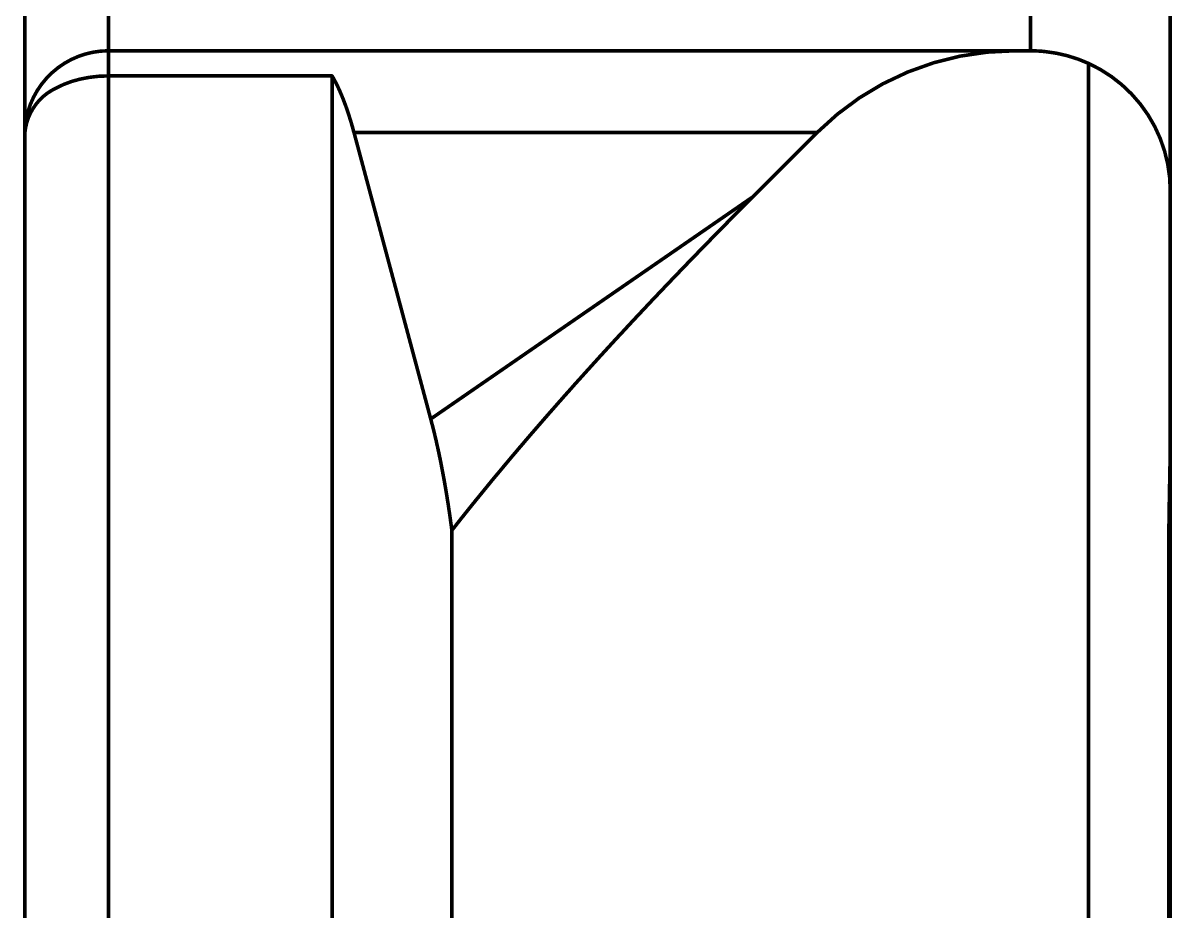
# Model space of a CAD drawing. Header units: inches. Extents: x 0 to 35.2, y -0.7 to 15.9.
# Drawn here: x 33.7515 to 33.9134, y 5.5772 to 5.7023 of the extents above; entities that cross this region are included whole.
import ezdxf

# ---------------------------------------------------------------- set-up
doc = ezdxf.new("R2010")
doc.units = ezdxf.units.IN
doc.header["$MEASUREMENT"] = 0
doc.layers.add('Dimensions', color=6, linetype='Continuous')

msp = doc.modelspace()

# ---------------------------------------------------------------- linework, layer by layer
at = {"layer": 'Dimensions', "const_width": 0.0005}
for points in [[(33.91313, 5.67868), (33.91313, 5.72571)], [(33.75171, 5.68656), (33.75171, 5.71791)], [(33.76352, 5.69837), (33.76352, 5.70621)], [(33.89344, 5.69837), (33.89344, 5.70621)], [(33.76352, 5.69483), (33.76352, 5.69837)], [(33.76352, 5.69837), (33.8912, 5.69837)], [(33.8912, 5.69837), (33.89332, 5.69837)], [(33.89332, 5.69837), (33.89344, 5.69837)], [(33.9016, 4.97573), (33.9016, 5.6966)], [(33.76352, 5.69483), (33.79502, 5.69483)], [(33.76352, 5.51923), (33.76352, 5.69483)], [(33.79502, 4.97749), (33.79502, 5.69483)], [(33.79502, 5.69483), (33.79505, 5.69477)], [(33.79505, 5.69477), (33.79509, 5.69471)], [(33.79509, 5.69471), (33.79512, 5.69465)], [(33.79512, 5.69465), (33.79516, 5.69459)], [(33.79516, 5.69459), (33.79519, 5.69453)], [(33.79519, 5.69453), (33.79522, 5.69447)], [(33.79522, 5.69447), (33.79526, 5.69441)], [(33.79526, 5.69441), (33.79529, 5.69435)], [(33.79529, 5.69435), (33.79533, 5.69429)], [(33.79533, 5.69429), (33.79536, 5.69422)], [(33.79536, 5.69422), (33.79539, 5.69416)], [(33.79539, 5.69416), (33.79543, 5.6941)], [(33.79543, 5.6941), (33.79546, 5.69403)], [(33.79546, 5.69403), (33.79549, 5.69397)], [(33.79549, 5.69397), (33.79553, 5.6939)], [(33.79553, 5.6939), (33.79556, 5.69384)], [(33.79556, 5.69384), (33.7956, 5.69377)], [(33.7956, 5.69377), (33.79563, 5.69371)], [(33.79563, 5.69371), (33.79566, 5.69364)], [(33.79566, 5.69364), (33.7957, 5.69357)], [(33.7957, 5.69357), (33.79573, 5.6935)], [(33.79573, 5.6935), (33.79576, 5.69344)], [(33.79576, 5.69344), (33.79579, 5.69337)], [(33.79579, 5.69337), (33.79583, 5.6933)], [(33.79583, 5.6933), (33.79586, 5.69323)], [(33.79586, 5.69323), (33.79589, 5.69316)], [(33.79589, 5.69316), (33.79593, 5.69309)], [(33.79593, 5.69309), (33.79596, 5.69302)], [(33.79596, 5.69302), (33.79599, 5.69295)], [(33.79599, 5.69295), (33.79602, 5.69287)], [(33.79602, 5.69287), (33.79606, 5.6928)], [(33.79606, 5.6928), (33.79609, 5.69273)], [(33.79609, 5.69273), (33.79612, 5.69266)], [(33.79612, 5.69266), (33.79615, 5.69258)], [(33.79615, 5.69258), (33.79619, 5.69251)], [(33.79619, 5.69251), (33.79622, 5.69244)], [(33.79622, 5.69244), (33.79625, 5.69236)], [(33.79625, 5.69236), (33.79628, 5.69229)], [(33.79628, 5.69229), (33.79631, 5.69221)], [(33.79631, 5.69221), (33.79635, 5.69213)], [(33.79635, 5.69213), (33.79638, 5.69206)], [(33.79638, 5.69206), (33.79641, 5.69198)], [(33.79641, 5.69198), (33.79644, 5.6919)], [(33.79644, 5.6919), (33.79647, 5.69183)], [(33.79647, 5.69183), (33.7965, 5.69175)], [(33.7965, 5.69175), (33.79654, 5.69167)], [(33.79654, 5.69167), (33.79657, 5.69159)], [(33.79657, 5.69159), (33.7966, 5.69151)], [(33.7966, 5.69151), (33.79663, 5.69143)], [(33.79663, 5.69143), (33.79666, 5.69135)], [(33.79666, 5.69135), (33.79669, 5.69127)], [(33.79669, 5.69127), (33.79672, 5.69119)], [(33.79672, 5.69119), (33.79675, 5.69111)], [(33.79675, 5.69111), (33.79678, 5.69103)], [(33.79678, 5.69103), (33.79681, 5.69094)], [(33.79681, 5.69094), (33.79684, 5.69086)], [(33.79684, 5.69086), (33.79688, 5.69078)], [(33.79688, 5.69078), (33.79691, 5.6907)], [(33.79691, 5.6907), (33.79694, 5.69061)], [(33.79694, 5.69061), (33.79697, 5.69053)], [(33.79697, 5.69053), (33.797, 5.69044)], [(33.797, 5.69044), (33.79703, 5.69036)], [(33.79703, 5.69036), (33.79706, 5.69027)], [(33.79706, 5.69027), (33.79709, 5.69019)], [(33.79709, 5.69019), (33.79712, 5.6901)], [(33.79712, 5.6901), (33.79715, 5.69001)], [(33.79715, 5.69001), (33.79718, 5.68993)], [(33.79718, 5.68993), (33.79721, 5.68984)], [(33.79721, 5.68984), (33.79724, 5.68975)], [(33.79724, 5.68975), (33.79727, 5.68966)], [(33.79727, 5.68966), (33.79729, 5.68957)], [(33.79729, 5.68957), (33.79732, 5.68948)], [(33.79732, 5.68948), (33.79735, 5.6894)], [(33.79735, 5.6894), (33.79738, 5.68931)], [(33.79738, 5.68931), (33.79741, 5.68922)], [(33.79741, 5.68922), (33.79744, 5.68912)], [(33.79744, 5.68912), (33.79747, 5.68903)], [(33.79747, 5.68903), (33.7975, 5.68894)], [(33.7975, 5.68894), (33.79753, 5.68885)], [(33.79753, 5.68885), (33.79756, 5.68876)], [(33.79756, 5.68876), (33.79758, 5.68867)], [(33.79758, 5.68867), (33.79761, 5.68857)], [(33.79761, 5.68857), (33.79764, 5.68848)], [(33.79764, 5.68848), (33.79767, 5.68839)], [(33.79767, 5.68839), (33.7977, 5.68829)], [(33.7977, 5.68829), (33.79773, 5.6882)], [(33.79773, 5.6882), (33.79775, 5.6881)], [(33.79775, 5.6881), (33.79778, 5.68801)], [(33.79778, 5.68801), (33.79781, 5.68791)], [(33.79781, 5.68791), (33.79784, 5.68782)], [(33.75171, 5.68619), (33.75171, 5.68656)], [(33.79784, 5.68782), (33.79786, 5.68772)], [(33.79786, 5.68772), (33.79789, 5.68762)], [(33.79789, 5.68762), (33.79792, 5.68753)], [(33.79792, 5.68753), (33.79795, 5.68743)], [(33.79795, 5.68743), (33.79797, 5.68733)], [(33.79797, 5.68733), (33.798, 5.68723)], [(33.798, 5.68723), (33.79803, 5.68713)], [(33.79803, 5.68713), (33.79805, 5.68703)], [(33.79805, 5.68703), (33.79808, 5.68694)], [(33.79808, 5.68694), (33.79811, 5.68684)], [(33.79811, 5.68684), (33.80892, 5.64649)], [(33.79811, 5.68684), (33.86336, 5.68684)], [(33.85431, 5.67779), (33.86336, 5.68684)], [(33.75171, 5.52317), (33.75171, 5.68619)], [(33.91313, 5.64358), (33.91313, 5.67868)], [(33.80892, 5.64649), (33.85431, 5.67779)], [(33.85278, 5.67626), (33.85329, 5.67677)], [(33.85329, 5.67677), (33.8538, 5.67728)], [(33.8538, 5.67728), (33.85431, 5.67779)], [(33.85127, 5.67473), (33.85177, 5.67524)], [(33.85177, 5.67524), (33.85228, 5.67575)], [(33.85228, 5.67575), (33.85278, 5.67626)], [(33.84976, 5.6732), (33.85026, 5.67371)], [(33.85026, 5.67371), (33.85076, 5.67422)], [(33.85076, 5.67422), (33.85127, 5.67473)], [(33.84828, 5.67169), (33.84877, 5.67219)], [(33.84877, 5.67219), (33.84927, 5.6727)], [(33.84927, 5.6727), (33.84976, 5.6732)], [(33.84632, 5.66967), (33.8468, 5.67018)], [(33.8468, 5.67018), (33.84729, 5.67068)], [(33.84729, 5.67068), (33.84778, 5.67118)], [(33.84778, 5.67118), (33.84828, 5.67169)], [(33.84486, 5.66817), (33.84534, 5.66867)], [(33.84534, 5.66867), (33.84583, 5.66917)], [(33.84583, 5.66917), (33.84632, 5.66967)], [(33.84342, 5.66667), (33.8439, 5.66717)], [(33.8439, 5.66717), (33.84438, 5.66767)], [(33.84438, 5.66767), (33.84486, 5.66817)], [(33.842, 5.66519), (33.84247, 5.66568)], [(33.84247, 5.66568), (33.84295, 5.66618)], [(33.84295, 5.66618), (33.84342, 5.66667)], [(33.84012, 5.66321), (33.84059, 5.6637)], [(33.84059, 5.6637), (33.84106, 5.6642)], [(33.84106, 5.6642), (33.84153, 5.66469)], [(33.84153, 5.66469), (33.842, 5.66519)], [(33.83874, 5.66174), (33.8392, 5.66223)], [(33.8392, 5.66223), (33.83966, 5.66272)], [(33.83966, 5.66272), (33.84012, 5.66321)], [(33.83736, 5.66027), (33.83782, 5.66076)], [(33.83782, 5.66076), (33.83828, 5.66125)], [(33.83828, 5.66125), (33.83874, 5.66174)], [(33.83556, 5.65833), (33.83601, 5.65881)], [(33.83601, 5.65881), (33.83646, 5.6593)], [(33.83646, 5.6593), (33.83691, 5.65979)], [(33.83691, 5.65979), (33.83736, 5.66027)], [(33.83422, 5.65688), (33.83467, 5.65737)], [(33.83467, 5.65737), (33.83511, 5.65785)], [(33.83511, 5.65785), (33.83556, 5.65833)], [(33.83291, 5.65545), (33.83334, 5.65592)], [(33.83334, 5.65592), (33.83378, 5.6564)], [(33.83378, 5.6564), (33.83422, 5.65688)], [(33.83118, 5.65354), (33.83161, 5.65402)], [(33.83161, 5.65402), (33.83204, 5.65449)], [(33.83204, 5.65449), (33.83247, 5.65497)], [(33.83247, 5.65497), (33.83291, 5.65545)], [(33.8299, 5.65212), (33.83032, 5.65259)], [(33.83032, 5.65259), (33.83075, 5.65307)], [(33.83075, 5.65307), (33.83118, 5.65354)], [(33.82822, 5.65024), (33.82864, 5.65071)], [(33.82864, 5.65071), (33.82905, 5.65118)], [(33.82905, 5.65118), (33.82947, 5.65165)], [(33.82947, 5.65165), (33.8299, 5.65212)], [(33.82698, 5.64885), (33.82739, 5.64931)], [(33.82739, 5.64931), (33.8278, 5.64978)], [(33.8278, 5.64978), (33.82822, 5.65024)], [(33.82536, 5.647), (33.82576, 5.64746)], [(33.82576, 5.64746), (33.82617, 5.64792)], [(33.82617, 5.64792), (33.82657, 5.64838)], [(33.82657, 5.64838), (33.82698, 5.64885)], [(33.80892, 5.64649), (33.80896, 5.64635)], [(33.80896, 5.64635), (33.80899, 5.64622)], [(33.80899, 5.64622), (33.80903, 5.64608)], [(33.80903, 5.64608), (33.80906, 5.64594)], [(33.80906, 5.64594), (33.8091, 5.64581)], [(33.8091, 5.64581), (33.80913, 5.64567)], [(33.82416, 5.64562), (33.82456, 5.64608)], [(33.82456, 5.64608), (33.82496, 5.64654)], [(33.82496, 5.64654), (33.82536, 5.647)], [(33.80913, 5.64567), (33.80917, 5.64553)], [(33.80917, 5.64553), (33.8092, 5.6454)], [(33.8092, 5.6454), (33.80924, 5.64526)], [(33.80924, 5.64526), (33.80927, 5.64512)], [(33.80927, 5.64512), (33.80931, 5.64498)], [(33.80931, 5.64498), (33.80934, 5.64484)], [(33.80934, 5.64484), (33.80938, 5.6447)], [(33.80938, 5.6447), (33.80941, 5.64456)], [(33.80941, 5.64456), (33.80945, 5.64441)], [(33.80945, 5.64441), (33.80948, 5.64427)], [(33.80948, 5.64427), (33.80952, 5.64413)], [(33.82259, 5.64381), (33.82298, 5.64426)], [(33.82298, 5.64426), (33.82337, 5.64471)], [(33.82337, 5.64471), (33.82377, 5.64517)], [(33.82377, 5.64517), (33.82416, 5.64562)], [(33.80952, 5.64413), (33.80955, 5.64399)], [(33.80955, 5.64399), (33.80958, 5.64384)], [(33.80958, 5.64384), (33.80962, 5.6437)], [(33.80962, 5.6437), (33.80965, 5.64355)], [(33.80965, 5.64355), (33.80969, 5.64341)], [(33.80969, 5.64341), (33.80972, 5.64326)], [(33.80972, 5.64326), (33.80975, 5.64312)], [(33.80975, 5.64312), (33.80978, 5.64297)], [(33.80978, 5.64297), (33.80982, 5.64282)], [(33.80982, 5.64282), (33.80985, 5.64267)], [(33.80985, 5.64267), (33.80988, 5.64253)], [(33.82144, 5.64246), (33.82182, 5.6429)], [(33.82182, 5.6429), (33.82221, 5.64336)], [(33.82221, 5.64336), (33.82259, 5.64381)], [(33.9131, 5.64054), (33.91313, 5.64358)], [(33.91313, 5.6275), (33.91313, 5.64358)], [(33.80988, 5.64253), (33.80992, 5.64238)], [(33.80992, 5.64238), (33.80995, 5.64223)], [(33.80995, 5.64223), (33.80998, 5.64208)], [(33.80998, 5.64208), (33.81001, 5.64193)], [(33.81001, 5.64193), (33.81005, 5.64178)], [(33.81005, 5.64178), (33.81008, 5.64163)], [(33.81008, 5.64163), (33.81011, 5.64148)], [(33.81011, 5.64148), (33.81014, 5.64133)], [(33.81014, 5.64133), (33.81017, 5.64117)], [(33.81017, 5.64117), (33.81021, 5.64102)], [(33.81021, 5.64102), (33.81024, 5.64087)], [(33.81993, 5.64067), (33.8203, 5.64112)], [(33.8203, 5.64112), (33.82068, 5.64156)], [(33.82068, 5.64156), (33.82106, 5.64201)], [(33.82106, 5.64201), (33.82144, 5.64246)], [(33.81024, 5.64087), (33.81027, 5.64071)], [(33.81027, 5.64071), (33.8103, 5.64056)], [(33.8103, 5.64056), (33.81033, 5.64041)], [(33.81033, 5.64041), (33.81036, 5.64025)], [(33.81036, 5.64025), (33.81039, 5.64009)], [(33.81039, 5.64009), (33.81042, 5.63994)], [(33.81042, 5.63994), (33.81045, 5.63978)], [(33.81045, 5.63978), (33.81048, 5.63963)], [(33.81048, 5.63963), (33.81051, 5.63947)], [(33.81051, 5.63947), (33.81054, 5.63931)], [(33.81845, 5.6389), (33.81882, 5.63934)], [(33.81882, 5.63934), (33.81918, 5.63978)], [(33.81918, 5.63978), (33.81956, 5.64023)], [(33.81956, 5.64023), (33.81993, 5.64067)], [(33.91304, 5.63737), (33.9131, 5.64054)], [(33.81054, 5.63931), (33.81057, 5.63915)], [(33.81057, 5.63915), (33.8106, 5.639)], [(33.8106, 5.639), (33.81063, 5.63884)], [(33.81063, 5.63884), (33.81066, 5.63868)], [(33.81066, 5.63868), (33.81069, 5.63852)], [(33.81069, 5.63852), (33.81072, 5.63836)], [(33.81072, 5.63836), (33.81075, 5.6382)], [(33.81075, 5.6382), (33.81078, 5.63804)], [(33.81078, 5.63804), (33.81081, 5.63788)], [(33.81081, 5.63788), (33.81084, 5.63771)], [(33.81084, 5.63771), (33.81087, 5.63755)], [(33.81736, 5.63759), (33.81772, 5.63803)], [(33.81772, 5.63803), (33.81809, 5.63847)], [(33.81809, 5.63847), (33.81845, 5.6389)], [(33.81087, 5.63755), (33.8109, 5.63739)], [(33.8109, 5.63739), (33.81092, 5.63723)], [(33.81092, 5.63723), (33.81095, 5.63706)], [(33.81095, 5.63706), (33.81098, 5.6369)], [(33.81098, 5.6369), (33.81101, 5.63674)], [(33.81101, 5.63674), (33.81104, 5.63657)], [(33.81104, 5.63657), (33.81106, 5.63641)], [(33.81106, 5.63641), (33.81109, 5.63624)], [(33.81109, 5.63624), (33.81112, 5.63608)], [(33.81595, 5.63586), (33.8163, 5.63629)], [(33.8163, 5.63629), (33.81665, 5.63672)], [(33.81665, 5.63672), (33.81701, 5.63716)], [(33.81701, 5.63716), (33.81736, 5.63759)], [(33.91298, 5.63414), (33.91304, 5.63737)], [(33.81112, 5.63608), (33.81115, 5.63591)], [(33.81115, 5.63591), (33.81117, 5.63575)], [(33.81117, 5.63575), (33.8112, 5.63558)], [(33.8112, 5.63558), (33.81123, 5.63541)], [(33.81123, 5.63541), (33.81125, 5.63525)], [(33.81125, 5.63525), (33.81128, 5.63508)], [(33.81128, 5.63508), (33.81131, 5.63491)], [(33.81131, 5.63491), (33.81133, 5.63474)], [(33.81133, 5.63474), (33.81136, 5.63458)], [(33.81136, 5.63458), (33.81139, 5.63441)], [(33.81456, 5.63415), (33.8149, 5.63457)], [(33.8149, 5.63457), (33.81525, 5.635)], [(33.81525, 5.635), (33.8156, 5.63543)], [(33.8156, 5.63543), (33.81595, 5.63586)], [(33.81139, 5.63441), (33.81141, 5.63424)], [(33.81141, 5.63424), (33.81144, 5.63407)], [(33.81144, 5.63407), (33.81146, 5.6339)], [(33.81146, 5.6339), (33.81149, 5.63373)], [(33.81149, 5.63373), (33.81151, 5.63356)], [(33.81151, 5.63356), (33.81154, 5.63339)], [(33.81154, 5.63339), (33.81156, 5.63322)], [(33.81156, 5.63322), (33.81159, 5.63304)], [(33.81159, 5.63304), (33.81161, 5.63287)], [(33.81161, 5.63287), (33.81164, 5.6327)], [(33.81321, 5.63246), (33.81355, 5.63288)], [(33.81355, 5.63288), (33.81388, 5.6333)], [(33.81388, 5.6333), (33.81422, 5.63372)], [(33.81422, 5.63372), (33.81456, 5.63415)], [(33.81164, 5.6327), (33.81166, 5.63253)], [(33.81166, 5.63253), (33.81169, 5.63236)], [(33.81169, 5.63236), (33.81171, 5.63218)], [(33.81171, 5.63218), (33.81173, 5.63201)], [(33.81173, 5.63201), (33.81176, 5.63184)], [(33.81176, 5.63184), (33.81178, 5.63166)], [(33.81178, 5.63166), (33.81181, 5.63149)], [(33.81181, 5.63149), (33.81183, 5.63131)], [(33.81183, 5.63131), (33.81185, 5.63114)], [(33.81222, 5.6312), (33.81255, 5.63162)], [(33.81255, 5.63162), (33.81288, 5.63204)], [(33.81288, 5.63204), (33.81321, 5.63246)], [(33.81185, 5.63114), (33.81187, 5.63096)], [(33.81187, 5.63096), (33.8119, 5.63079)], [(33.8119, 5.63079), (33.81222, 5.6312)], [(33.8119, 5.04154), (33.8119, 5.63079)], [(33.91292, 5.47527), (33.91292, 5.6275)], [(33.91292, 5.6275), (33.91313, 5.6275)], [(33.91313, 5.47527), (33.91313, 5.6275)]]:
    msp.add_lwpolyline(points, dxfattribs=at)
for points in [[(33.75171, 5.68656, -0.414214), (33.76352, 5.69837)], [(33.86336, 5.68684, -0.198912), (33.8912, 5.69837)], [(33.89332, 5.69837, -0.020607), (33.8951, 5.6983)], [(33.89344, 5.69837, -0.026967), (33.89556, 5.69825)], [(33.8951, 5.6983, -0.006319), (33.89556, 5.69825)], [(33.89556, 5.69825, -0.079979), (33.9016, 5.6966)], [(33.9016, 5.6966, -0.293985), (33.91313, 5.67868)], [(33.75948, 5.69437, -0.058014), (33.76352, 5.69483)], [(33.75171, 5.68619, -0.288154), (33.75606, 5.69308)], [(33.75606, 5.69308, -0.067641), (33.75948, 5.69437)], [(33.91292, 5.6275, -0.004373), (33.91298, 5.63414)]]:
    msp.add_lwpolyline(points, format="xyb", dxfattribs=at)
at = {"layer": 'Dimensions', "const_width": 0.00025}
for points in [[(33.7634, 5.69837, 1), (33.76365, 5.69837, 1)], [(33.7634, 5.69837, 1), (33.76365, 5.69837, 1)], [(33.7634, 5.69837, 1), (33.76365, 5.69837, 1)], [(33.7634, 5.69837, 1), (33.76365, 5.69837, 1)], [(33.89107, 5.69837, 1), (33.89132, 5.69837, 1)], [(33.89107, 5.69837, 1), (33.89132, 5.69837, 1)], [(33.89107, 5.69837, 1), (33.89132, 5.69837, 1)], [(33.89319, 5.69837, 1), (33.89344, 5.69837, 1)], [(33.89319, 5.69837, 1), (33.89344, 5.69837, 1)], [(33.89319, 5.69837, 1), (33.89344, 5.69837, 1)], [(33.89332, 5.69837, 1), (33.89357, 5.69837, 1)], [(33.89332, 5.69837, 1), (33.89357, 5.69837, 1)], [(33.89332, 5.69837, 1), (33.89357, 5.69837, 1)], [(33.89498, 5.6983, 1), (33.89523, 5.6983, 1)], [(33.89498, 5.6983, 1), (33.89523, 5.6983, 1)], [(33.89544, 5.69825, 1), (33.89569, 5.69825, 1)], [(33.89544, 5.69825, 1), (33.89569, 5.69825, 1)], [(33.89544, 5.69825, 1), (33.89569, 5.69825, 1)], [(33.90147, 5.6966, 1), (33.90172, 5.6966, 1)], [(33.90147, 5.6966, 1), (33.90172, 5.6966, 1)], [(33.90147, 5.6966, 1), (33.90172, 5.6966, 1)], [(33.7634, 5.69483, 1), (33.76365, 5.69483, 1)], [(33.7634, 5.69483, 1), (33.76365, 5.69483, 1)], [(33.7634, 5.69483, 1), (33.76365, 5.69483, 1)], [(33.7634, 5.69483, 1), (33.76365, 5.69483, 1)], [(33.79489, 5.69483, 1), (33.79514, 5.69483, 1)], [(33.79489, 5.69483, 1), (33.79514, 5.69483, 1)], [(33.79489, 5.69483, 1), (33.79514, 5.69483, 1)], [(33.79493, 5.69477, 1), (33.79518, 5.69477, 1)], [(33.79493, 5.69477, 1), (33.79518, 5.69477, 1)], [(33.79496, 5.69471, 1), (33.79521, 5.69471, 1)], [(33.79496, 5.69471, 1), (33.79521, 5.69471, 1)], [(33.795, 5.69465, 1), (33.79525, 5.69465, 1)], [(33.795, 5.69465, 1), (33.79525, 5.69465, 1)], [(33.79503, 5.69459, 1), (33.79528, 5.69459, 1)], [(33.79503, 5.69459, 1), (33.79528, 5.69459, 1)], [(33.79507, 5.69453, 1), (33.79532, 5.69453, 1)], [(33.79507, 5.69453, 1), (33.79532, 5.69453, 1)], [(33.7951, 5.69447, 1), (33.79535, 5.69447, 1)], [(33.7951, 5.69447, 1), (33.79535, 5.69447, 1)], [(33.79513, 5.69441, 1), (33.79538, 5.69441, 1)], [(33.79513, 5.69441, 1), (33.79538, 5.69441, 1)], [(33.75594, 5.69308, 1), (33.75619, 5.69308, 1)], [(33.75594, 5.69308, 1), (33.75619, 5.69308, 1)], [(33.75936, 5.69437, 1), (33.75961, 5.69437, 1)], [(33.75936, 5.69437, 1), (33.75961, 5.69437, 1)], [(33.79517, 5.69435, 1), (33.79542, 5.69435, 1)], [(33.79517, 5.69435, 1), (33.79542, 5.69435, 1)], [(33.7952, 5.69429, 1), (33.79545, 5.69429, 1)], [(33.7952, 5.69429, 1), (33.79545, 5.69429, 1)], [(33.79523, 5.69422, 1), (33.79548, 5.69422, 1)], [(33.79523, 5.69422, 1), (33.79548, 5.69422, 1)], [(33.79527, 5.69416, 1), (33.79552, 5.69416, 1)], [(33.79527, 5.69416, 1), (33.79552, 5.69416, 1)], [(33.7953, 5.6941, 1), (33.79555, 5.6941, 1)], [(33.7953, 5.6941, 1), (33.79555, 5.6941, 1)], [(33.79534, 5.69403, 1), (33.79559, 5.69403, 1)], [(33.79534, 5.69403, 1), (33.79559, 5.69403, 1)], [(33.79537, 5.69397, 1), (33.79562, 5.69397, 1)], [(33.79537, 5.69397, 1), (33.79562, 5.69397, 1)], [(33.7954, 5.6939, 1), (33.79565, 5.6939, 1)], [(33.7954, 5.6939, 1), (33.79565, 5.6939, 1)], [(33.79544, 5.69384, 1), (33.79569, 5.69384, 1)], [(33.79544, 5.69384, 1), (33.79569, 5.69384, 1)], [(33.79547, 5.69377, 1), (33.79572, 5.69377, 1)], [(33.79547, 5.69377, 1), (33.79572, 5.69377, 1)], [(33.7955, 5.69371, 1), (33.79575, 5.69371, 1)], [(33.7955, 5.69371, 1), (33.79575, 5.69371, 1)], [(33.79554, 5.69364, 1), (33.79579, 5.69364, 1)], [(33.79554, 5.69364, 1), (33.79579, 5.69364, 1)], [(33.79557, 5.69357, 1), (33.79582, 5.69357, 1)], [(33.79557, 5.69357, 1), (33.79582, 5.69357, 1)], [(33.7956, 5.6935, 1), (33.79585, 5.6935, 1)], [(33.7956, 5.6935, 1), (33.79585, 5.6935, 1)], [(33.79564, 5.69344, 1), (33.79589, 5.69344, 1)], [(33.79564, 5.69344, 1), (33.79589, 5.69344, 1)], [(33.79567, 5.69337, 1), (33.79592, 5.69337, 1)], [(33.79567, 5.69337, 1), (33.79592, 5.69337, 1)], [(33.7957, 5.6933, 1), (33.79595, 5.6933, 1)], [(33.7957, 5.6933, 1), (33.79595, 5.6933, 1)], [(33.79574, 5.69323, 1), (33.79599, 5.69323, 1)], [(33.79574, 5.69323, 1), (33.79599, 5.69323, 1)], [(33.79577, 5.69316, 1), (33.79602, 5.69316, 1)], [(33.79577, 5.69316, 1), (33.79602, 5.69316, 1)], [(33.7958, 5.69309, 1), (33.79605, 5.69309, 1)], [(33.7958, 5.69309, 1), (33.79605, 5.69309, 1)], [(33.79583, 5.69302, 1), (33.79608, 5.69302, 1)], [(33.79583, 5.69302, 1), (33.79608, 5.69302, 1)], [(33.79587, 5.69295, 1), (33.79612, 5.69295, 1)], [(33.79587, 5.69295, 1), (33.79612, 5.69295, 1)], [(33.7959, 5.69287, 1), (33.79615, 5.69287, 1)], [(33.7959, 5.69287, 1), (33.79615, 5.69287, 1)], [(33.79593, 5.6928, 1), (33.79618, 5.6928, 1)], [(33.79593, 5.6928, 1), (33.79618, 5.6928, 1)], [(33.79596, 5.69273, 1), (33.79621, 5.69273, 1)], [(33.79596, 5.69273, 1), (33.79621, 5.69273, 1)], [(33.796, 5.69266, 1), (33.79625, 5.69266, 1)], [(33.796, 5.69266, 1), (33.79625, 5.69266, 1)], [(33.79603, 5.69258, 1), (33.79628, 5.69258, 1)], [(33.79603, 5.69258, 1), (33.79628, 5.69258, 1)], [(33.79606, 5.69251, 1), (33.79631, 5.69251, 1)], [(33.79606, 5.69251, 1), (33.79631, 5.69251, 1)], [(33.79609, 5.69244, 1), (33.79634, 5.69244, 1)], [(33.79609, 5.69244, 1), (33.79634, 5.69244, 1)], [(33.79612, 5.69236, 1), (33.79637, 5.69236, 1)], [(33.79612, 5.69236, 1), (33.79637, 5.69236, 1)], [(33.79616, 5.69229, 1), (33.79641, 5.69229, 1)], [(33.79616, 5.69229, 1), (33.79641, 5.69229, 1)], [(33.79619, 5.69221, 1), (33.79644, 5.69221, 1)], [(33.79619, 5.69221, 1), (33.79644, 5.69221, 1)], [(33.79622, 5.69213, 1), (33.79647, 5.69213, 1)], [(33.79622, 5.69213, 1), (33.79647, 5.69213, 1)], [(33.79625, 5.69206, 1), (33.7965, 5.69206, 1)], [(33.79625, 5.69206, 1), (33.7965, 5.69206, 1)], [(33.79628, 5.69198, 1), (33.79653, 5.69198, 1)], [(33.79628, 5.69198, 1), (33.79653, 5.69198, 1)], [(33.79632, 5.6919, 1), (33.79657, 5.6919, 1)], [(33.79632, 5.6919, 1), (33.79657, 5.6919, 1)], [(33.79635, 5.69183, 1), (33.7966, 5.69183, 1)], [(33.79635, 5.69183, 1), (33.7966, 5.69183, 1)], [(33.79638, 5.69175, 1), (33.79663, 5.69175, 1)], [(33.79638, 5.69175, 1), (33.79663, 5.69175, 1)], [(33.79641, 5.69167, 1), (33.79666, 5.69167, 1)], [(33.79641, 5.69167, 1), (33.79666, 5.69167, 1)], [(33.79644, 5.69159, 1), (33.79669, 5.69159, 1)], [(33.79644, 5.69159, 1), (33.79669, 5.69159, 1)], [(33.79647, 5.69151, 1), (33.79672, 5.69151, 1)], [(33.79647, 5.69151, 1), (33.79672, 5.69151, 1)], [(33.7965, 5.69143, 1), (33.79675, 5.69143, 1)], [(33.7965, 5.69143, 1), (33.79675, 5.69143, 1)], [(33.79653, 5.69135, 1), (33.79678, 5.69135, 1)], [(33.79653, 5.69135, 1), (33.79678, 5.69135, 1)], [(33.79657, 5.69127, 1), (33.79682, 5.69127, 1)], [(33.79657, 5.69127, 1), (33.79682, 5.69127, 1)], [(33.7966, 5.69119, 1), (33.79685, 5.69119, 1)], [(33.7966, 5.69119, 1), (33.79685, 5.69119, 1)], [(33.79663, 5.69111, 1), (33.79688, 5.69111, 1)], [(33.79663, 5.69111, 1), (33.79688, 5.69111, 1)], [(33.79666, 5.69103, 1), (33.79691, 5.69103, 1)], [(33.79666, 5.69103, 1), (33.79691, 5.69103, 1)], [(33.79669, 5.69094, 1), (33.79694, 5.69094, 1)], [(33.79669, 5.69094, 1), (33.79694, 5.69094, 1)], [(33.79672, 5.69086, 1), (33.79697, 5.69086, 1)], [(33.79672, 5.69086, 1), (33.79697, 5.69086, 1)], [(33.79675, 5.69078, 1), (33.797, 5.69078, 1)], [(33.79675, 5.69078, 1), (33.797, 5.69078, 1)], [(33.79678, 5.6907, 1), (33.79703, 5.6907, 1)], [(33.79678, 5.6907, 1), (33.79703, 5.6907, 1)], [(33.79681, 5.69061, 1), (33.79706, 5.69061, 1)], [(33.79681, 5.69061, 1), (33.79706, 5.69061, 1)], [(33.79684, 5.69053, 1), (33.79709, 5.69053, 1)], [(33.79684, 5.69053, 1), (33.79709, 5.69053, 1)], [(33.79687, 5.69044, 1), (33.79712, 5.69044, 1)], [(33.79687, 5.69044, 1), (33.79712, 5.69044, 1)], [(33.7969, 5.69036, 1), (33.79715, 5.69036, 1)], [(33.7969, 5.69036, 1), (33.79715, 5.69036, 1)], [(33.79693, 5.69027, 1), (33.79718, 5.69027, 1)], [(33.79693, 5.69027, 1), (33.79718, 5.69027, 1)], [(33.79696, 5.69019, 1), (33.79721, 5.69019, 1)], [(33.79696, 5.69019, 1), (33.79721, 5.69019, 1)], [(33.79699, 5.6901, 1), (33.79724, 5.6901, 1)], [(33.79699, 5.6901, 1), (33.79724, 5.6901, 1)], [(33.79702, 5.69001, 1), (33.79727, 5.69001, 1)], [(33.79702, 5.69001, 1), (33.79727, 5.69001, 1)], [(33.79705, 5.68993, 1), (33.7973, 5.68993, 1)], [(33.79705, 5.68993, 1), (33.7973, 5.68993, 1)], [(33.79708, 5.68984, 1), (33.79733, 5.68984, 1)], [(33.79708, 5.68984, 1), (33.79733, 5.68984, 1)], [(33.79711, 5.68975, 1), (33.79736, 5.68975, 1)], [(33.79711, 5.68975, 1), (33.79736, 5.68975, 1)], [(33.79714, 5.68966, 1), (33.79739, 5.68966, 1)], [(33.79714, 5.68966, 1), (33.79739, 5.68966, 1)], [(33.79717, 5.68957, 1), (33.79742, 5.68957, 1)], [(33.79717, 5.68957, 1), (33.79742, 5.68957, 1)], [(33.7972, 5.68948, 1), (33.79745, 5.68948, 1)], [(33.7972, 5.68948, 1), (33.79745, 5.68948, 1)], [(33.79723, 5.6894, 1), (33.79748, 5.6894, 1)], [(33.79723, 5.6894, 1), (33.79748, 5.6894, 1)], [(33.79726, 5.68931, 1), (33.79751, 5.68931, 1)], [(33.79726, 5.68931, 1), (33.79751, 5.68931, 1)], [(33.79729, 5.68922, 1), (33.79754, 5.68922, 1)], [(33.79729, 5.68922, 1), (33.79754, 5.68922, 1)], [(33.79732, 5.68912, 1), (33.79757, 5.68912, 1)], [(33.79732, 5.68912, 1), (33.79757, 5.68912, 1)], [(33.79734, 5.68903, 1), (33.79759, 5.68903, 1)], [(33.79734, 5.68903, 1), (33.79759, 5.68903, 1)], [(33.79737, 5.68894, 1), (33.79762, 5.68894, 1)], [(33.79737, 5.68894, 1), (33.79762, 5.68894, 1)], [(33.7974, 5.68885, 1), (33.79765, 5.68885, 1)], [(33.7974, 5.68885, 1), (33.79765, 5.68885, 1)], [(33.79743, 5.68876, 1), (33.79768, 5.68876, 1)], [(33.79743, 5.68876, 1), (33.79768, 5.68876, 1)], [(33.79746, 5.68867, 1), (33.79771, 5.68867, 1)], [(33.79746, 5.68867, 1), (33.79771, 5.68867, 1)], [(33.79749, 5.68857, 1), (33.79774, 5.68857, 1)], [(33.79749, 5.68857, 1), (33.79774, 5.68857, 1)], [(33.79752, 5.68848, 1), (33.79777, 5.68848, 1)], [(33.79752, 5.68848, 1), (33.79777, 5.68848, 1)], [(33.79754, 5.68839, 1), (33.79779, 5.68839, 1)], [(33.79754, 5.68839, 1), (33.79779, 5.68839, 1)], [(33.79757, 5.68829, 1), (33.79782, 5.68829, 1)], [(33.79757, 5.68829, 1), (33.79782, 5.68829, 1)], [(33.7976, 5.6882, 1), (33.79785, 5.6882, 1)], [(33.7976, 5.6882, 1), (33.79785, 5.6882, 1)], [(33.79763, 5.6881, 1), (33.79788, 5.6881, 1)], [(33.79763, 5.6881, 1), (33.79788, 5.6881, 1)], [(33.79766, 5.68801, 1), (33.79791, 5.68801, 1)], [(33.79766, 5.68801, 1), (33.79791, 5.68801, 1)], [(33.79768, 5.68791, 1), (33.79793, 5.68791, 1)], [(33.79768, 5.68791, 1), (33.79793, 5.68791, 1)], [(33.75159, 5.68656, 1), (33.75184, 5.68656, 1)], [(33.75159, 5.68656, 1), (33.75184, 5.68656, 1)], [(33.75159, 5.68656, 1), (33.75184, 5.68656, 1)], [(33.79771, 5.68782, 1), (33.79796, 5.68782, 1)], [(33.79771, 5.68782, 1), (33.79796, 5.68782, 1)], [(33.79774, 5.68772, 1), (33.79799, 5.68772, 1)], [(33.79774, 5.68772, 1), (33.79799, 5.68772, 1)], [(33.79777, 5.68762, 1), (33.79802, 5.68762, 1)], [(33.79777, 5.68762, 1), (33.79802, 5.68762, 1)], [(33.79779, 5.68753, 1), (33.79804, 5.68753, 1)], [(33.79779, 5.68753, 1), (33.79804, 5.68753, 1)], [(33.79782, 5.68743, 1), (33.79807, 5.68743, 1)], [(33.79782, 5.68743, 1), (33.79807, 5.68743, 1)], [(33.79785, 5.68733, 1), (33.7981, 5.68733, 1)], [(33.79785, 5.68733, 1), (33.7981, 5.68733, 1)], [(33.79788, 5.68723, 1), (33.79813, 5.68723, 1)], [(33.79788, 5.68723, 1), (33.79813, 5.68723, 1)], [(33.7979, 5.68713, 1), (33.79815, 5.68713, 1)], [(33.7979, 5.68713, 1), (33.79815, 5.68713, 1)], [(33.79793, 5.68703, 1), (33.79818, 5.68703, 1)], [(33.79793, 5.68703, 1), (33.79818, 5.68703, 1)], [(33.79796, 5.68694, 1), (33.79821, 5.68694, 1)], [(33.79796, 5.68694, 1), (33.79821, 5.68694, 1)], [(33.79798, 5.68684, 1), (33.79823, 5.68684, 1)], [(33.79798, 5.68684, 1), (33.79823, 5.68684, 1)], [(33.79798, 5.68684, 1), (33.79823, 5.68684, 1)], [(33.86323, 5.68684, 1), (33.86348, 5.68684, 1)], [(33.86323, 5.68684, 1), (33.86348, 5.68684, 1)], [(33.86323, 5.68684, 1), (33.86348, 5.68684, 1)], [(33.75159, 5.68619, 1), (33.75184, 5.68619, 1)], [(33.75159, 5.68619, 1), (33.75184, 5.68619, 1)], [(33.75159, 5.68619, 1), (33.75184, 5.68619, 1)], [(33.913, 5.67868, 1), (33.91325, 5.67868, 1)], [(33.913, 5.67868, 1), (33.91325, 5.67868, 1)], [(33.913, 5.67868, 1), (33.91325, 5.67868, 1)], [(33.85317, 5.67677, 1), (33.85342, 5.67677, 1)], [(33.85317, 5.67677, 1), (33.85342, 5.67677, 1)], [(33.85368, 5.67728, 1), (33.85393, 5.67728, 1)], [(33.85368, 5.67728, 1), (33.85393, 5.67728, 1)], [(33.85419, 5.67779, 1), (33.85444, 5.67779, 1)], [(33.85419, 5.67779, 1), (33.85444, 5.67779, 1)], [(33.85419, 5.67779, 1), (33.85444, 5.67779, 1)], [(33.85165, 5.67524, 1), (33.8519, 5.67524, 1)], [(33.85165, 5.67524, 1), (33.8519, 5.67524, 1)], [(33.85215, 5.67575, 1), (33.8524, 5.67575, 1)], [(33.85215, 5.67575, 1), (33.8524, 5.67575, 1)], [(33.85266, 5.67626, 1), (33.85291, 5.67626, 1)], [(33.85266, 5.67626, 1), (33.85291, 5.67626, 1)], [(33.85014, 5.67371, 1), (33.85039, 5.67371, 1)], [(33.85014, 5.67371, 1), (33.85039, 5.67371, 1)], [(33.85064, 5.67422, 1), (33.85089, 5.67422, 1)], [(33.85064, 5.67422, 1), (33.85089, 5.67422, 1)], [(33.85114, 5.67473, 1), (33.85139, 5.67473, 1)], [(33.85114, 5.67473, 1), (33.85139, 5.67473, 1)], [(33.84865, 5.67219, 1), (33.8489, 5.67219, 1)], [(33.84865, 5.67219, 1), (33.8489, 5.67219, 1)], [(33.84914, 5.6727, 1), (33.84939, 5.6727, 1)], [(33.84914, 5.6727, 1), (33.84939, 5.6727, 1)], [(33.84964, 5.6732, 1), (33.84989, 5.6732, 1)], [(33.84964, 5.6732, 1), (33.84989, 5.6732, 1)], [(33.84668, 5.67018, 1), (33.84693, 5.67018, 1)], [(33.84668, 5.67018, 1), (33.84693, 5.67018, 1)], [(33.84717, 5.67068, 1), (33.84742, 5.67068, 1)], [(33.84717, 5.67068, 1), (33.84742, 5.67068, 1)], [(33.84766, 5.67118, 1), (33.84791, 5.67118, 1)], [(33.84766, 5.67118, 1), (33.84791, 5.67118, 1)], [(33.84815, 5.67169, 1), (33.8484, 5.67169, 1)], [(33.84815, 5.67169, 1), (33.8484, 5.67169, 1)], [(33.84522, 5.66867, 1), (33.84547, 5.66867, 1)], [(33.84522, 5.66867, 1), (33.84547, 5.66867, 1)], [(33.8457, 5.66917, 1), (33.84595, 5.66917, 1)], [(33.8457, 5.66917, 1), (33.84595, 5.66917, 1)], [(33.84619, 5.66967, 1), (33.84644, 5.66967, 1)], [(33.84619, 5.66967, 1), (33.84644, 5.66967, 1)], [(33.84378, 5.66717, 1), (33.84403, 5.66717, 1)], [(33.84378, 5.66717, 1), (33.84403, 5.66717, 1)], [(33.84425, 5.66767, 1), (33.8445, 5.66767, 1)], [(33.84425, 5.66767, 1), (33.8445, 5.66767, 1)], [(33.84474, 5.66817, 1), (33.84499, 5.66817, 1)], [(33.84474, 5.66817, 1), (33.84499, 5.66817, 1)], [(33.84235, 5.66568, 1), (33.8426, 5.66568, 1)], [(33.84235, 5.66568, 1), (33.8426, 5.66568, 1)], [(33.84282, 5.66618, 1), (33.84307, 5.66618, 1)], [(33.84282, 5.66618, 1), (33.84307, 5.66618, 1)], [(33.8433, 5.66667, 1), (33.84355, 5.66667, 1)], [(33.8433, 5.66667, 1), (33.84355, 5.66667, 1)], [(33.84046, 5.6637, 1), (33.84071, 5.6637, 1)], [(33.84046, 5.6637, 1), (33.84071, 5.6637, 1)], [(33.84093, 5.6642, 1), (33.84118, 5.6642, 1)], [(33.84093, 5.6642, 1), (33.84118, 5.6642, 1)], [(33.8414, 5.66469, 1), (33.84165, 5.66469, 1)], [(33.8414, 5.66469, 1), (33.84165, 5.66469, 1)], [(33.84187, 5.66519, 1), (33.84212, 5.66519, 1)], [(33.84187, 5.66519, 1), (33.84212, 5.66519, 1)], [(33.83907, 5.66223, 1), (33.83932, 5.66223, 1)], [(33.83907, 5.66223, 1), (33.83932, 5.66223, 1)], [(33.83953, 5.66272, 1), (33.83978, 5.66272, 1)], [(33.83953, 5.66272, 1), (33.83978, 5.66272, 1)], [(33.84, 5.66321, 1), (33.84025, 5.66321, 1)], [(33.84, 5.66321, 1), (33.84025, 5.66321, 1)], [(33.83769, 5.66076, 1), (33.83794, 5.66076, 1)], [(33.83769, 5.66076, 1), (33.83794, 5.66076, 1)], [(33.83815, 5.66125, 1), (33.8384, 5.66125, 1)], [(33.83815, 5.66125, 1), (33.8384, 5.66125, 1)], [(33.83861, 5.66174, 1), (33.83886, 5.66174, 1)], [(33.83861, 5.66174, 1), (33.83886, 5.66174, 1)], [(33.83588, 5.65881, 1), (33.83613, 5.65881, 1)], [(33.83588, 5.65881, 1), (33.83613, 5.65881, 1)], [(33.83633, 5.6593, 1), (33.83658, 5.6593, 1)], [(33.83633, 5.6593, 1), (33.83658, 5.6593, 1)], [(33.83678, 5.65979, 1), (33.83703, 5.65979, 1)], [(33.83678, 5.65979, 1), (33.83703, 5.65979, 1)], [(33.83724, 5.66027, 1), (33.83749, 5.66027, 1)], [(33.83724, 5.66027, 1), (33.83749, 5.66027, 1)], [(33.83454, 5.65737, 1), (33.83479, 5.65737, 1)], [(33.83454, 5.65737, 1), (33.83479, 5.65737, 1)], [(33.83499, 5.65785, 1), (33.83524, 5.65785, 1)], [(33.83499, 5.65785, 1), (33.83524, 5.65785, 1)], [(33.83543, 5.65833, 1), (33.83568, 5.65833, 1)], [(33.83543, 5.65833, 1), (33.83568, 5.65833, 1)], [(33.83322, 5.65592, 1), (33.83347, 5.65592, 1)], [(33.83322, 5.65592, 1), (33.83347, 5.65592, 1)], [(33.83366, 5.6564, 1), (33.83391, 5.6564, 1)], [(33.83366, 5.6564, 1), (33.83391, 5.6564, 1)], [(33.8341, 5.65688, 1), (33.83435, 5.65688, 1)], [(33.8341, 5.65688, 1), (33.83435, 5.65688, 1)], [(33.83148, 5.65402, 1), (33.83173, 5.65402, 1)], [(33.83148, 5.65402, 1), (33.83173, 5.65402, 1)], [(33.83191, 5.65449, 1), (33.83216, 5.65449, 1)], [(33.83191, 5.65449, 1), (33.83216, 5.65449, 1)], [(33.83235, 5.65497, 1), (33.8326, 5.65497, 1)], [(33.83235, 5.65497, 1), (33.8326, 5.65497, 1)], [(33.83278, 5.65545, 1), (33.83303, 5.65545, 1)], [(33.83278, 5.65545, 1), (33.83303, 5.65545, 1)], [(33.8302, 5.65259, 1), (33.83045, 5.65259, 1)], [(33.8302, 5.65259, 1), (33.83045, 5.65259, 1)], [(33.83062, 5.65307, 1), (33.83087, 5.65307, 1)], [(33.83062, 5.65307, 1), (33.83087, 5.65307, 1)], [(33.83105, 5.65354, 1), (33.8313, 5.65354, 1)], [(33.83105, 5.65354, 1), (33.8313, 5.65354, 1)], [(33.82851, 5.65071, 1), (33.82876, 5.65071, 1)], [(33.82851, 5.65071, 1), (33.82876, 5.65071, 1)], [(33.82893, 5.65118, 1), (33.82918, 5.65118, 1)], [(33.82893, 5.65118, 1), (33.82918, 5.65118, 1)], [(33.82935, 5.65165, 1), (33.8296, 5.65165, 1)], [(33.82935, 5.65165, 1), (33.8296, 5.65165, 1)], [(33.82977, 5.65212, 1), (33.83002, 5.65212, 1)], [(33.82977, 5.65212, 1), (33.83002, 5.65212, 1)], [(33.82727, 5.64931, 1), (33.82752, 5.64931, 1)], [(33.82727, 5.64931, 1), (33.82752, 5.64931, 1)], [(33.82768, 5.64978, 1), (33.82793, 5.64978, 1)], [(33.82768, 5.64978, 1), (33.82793, 5.64978, 1)], [(33.82809, 5.65024, 1), (33.82834, 5.65024, 1)], [(33.82809, 5.65024, 1), (33.82834, 5.65024, 1)], [(33.82564, 5.64746, 1), (33.82589, 5.64746, 1)], [(33.82564, 5.64746, 1), (33.82589, 5.64746, 1)], [(33.82604, 5.64792, 1), (33.82629, 5.64792, 1)], [(33.82604, 5.64792, 1), (33.82629, 5.64792, 1)], [(33.82645, 5.64838, 1), (33.8267, 5.64838, 1)], [(33.82645, 5.64838, 1), (33.8267, 5.64838, 1)], [(33.82686, 5.64885, 1), (33.82711, 5.64885, 1)], [(33.82686, 5.64885, 1), (33.82711, 5.64885, 1)], [(33.8088, 5.64649, 1), (33.80905, 5.64649, 1)], [(33.8088, 5.64649, 1), (33.80905, 5.64649, 1)], [(33.8088, 5.64649, 1), (33.80905, 5.64649, 1)], [(33.80883, 5.64635, 1), (33.80908, 5.64635, 1)], [(33.80883, 5.64635, 1), (33.80908, 5.64635, 1)], [(33.80887, 5.64622, 1), (33.80912, 5.64622, 1)], [(33.80887, 5.64622, 1), (33.80912, 5.64622, 1)], [(33.8089, 5.64608, 1), (33.80915, 5.64608, 1)], [(33.8089, 5.64608, 1), (33.80915, 5.64608, 1)], [(33.80894, 5.64594, 1), (33.80919, 5.64594, 1)], [(33.80894, 5.64594, 1), (33.80919, 5.64594, 1)], [(33.80897, 5.64581, 1), (33.80922, 5.64581, 1)], [(33.80897, 5.64581, 1), (33.80922, 5.64581, 1)], [(33.82443, 5.64608, 1), (33.82468, 5.64608, 1)], [(33.82443, 5.64608, 1), (33.82468, 5.64608, 1)], [(33.82483, 5.64654, 1), (33.82508, 5.64654, 1)], [(33.82483, 5.64654, 1), (33.82508, 5.64654, 1)], [(33.82523, 5.647, 1), (33.82548, 5.647, 1)], [(33.82523, 5.647, 1), (33.82548, 5.647, 1)], [(33.80901, 5.64567, 1), (33.80926, 5.64567, 1)], [(33.80901, 5.64567, 1), (33.80926, 5.64567, 1)], [(33.80904, 5.64553, 1), (33.80929, 5.64553, 1)], [(33.80904, 5.64553, 1), (33.80929, 5.64553, 1)], [(33.80908, 5.6454, 1), (33.80933, 5.6454, 1)], [(33.80908, 5.6454, 1), (33.80933, 5.6454, 1)], [(33.80911, 5.64526, 1), (33.80936, 5.64526, 1)], [(33.80911, 5.64526, 1), (33.80936, 5.64526, 1)], [(33.80915, 5.64512, 1), (33.8094, 5.64512, 1)], [(33.80915, 5.64512, 1), (33.8094, 5.64512, 1)], [(33.80918, 5.64498, 1), (33.80943, 5.64498, 1)], [(33.80918, 5.64498, 1), (33.80943, 5.64498, 1)], [(33.80922, 5.64484, 1), (33.80947, 5.64484, 1)], [(33.80922, 5.64484, 1), (33.80947, 5.64484, 1)], [(33.80925, 5.6447, 1), (33.8095, 5.6447, 1)], [(33.80925, 5.6447, 1), (33.8095, 5.6447, 1)], [(33.80929, 5.64456, 1), (33.80954, 5.64456, 1)], [(33.80929, 5.64456, 1), (33.80954, 5.64456, 1)], [(33.80932, 5.64441, 1), (33.80957, 5.64441, 1)], [(33.80932, 5.64441, 1), (33.80957, 5.64441, 1)], [(33.80936, 5.64427, 1), (33.80961, 5.64427, 1)], [(33.80936, 5.64427, 1), (33.80961, 5.64427, 1)], [(33.82286, 5.64426, 1), (33.82311, 5.64426, 1)], [(33.82286, 5.64426, 1), (33.82311, 5.64426, 1)], [(33.82325, 5.64471, 1), (33.8235, 5.64471, 1)], [(33.82325, 5.64471, 1), (33.8235, 5.64471, 1)], [(33.82364, 5.64517, 1), (33.82389, 5.64517, 1)], [(33.82364, 5.64517, 1), (33.82389, 5.64517, 1)], [(33.82404, 5.64562, 1), (33.82429, 5.64562, 1)], [(33.82404, 5.64562, 1), (33.82429, 5.64562, 1)], [(33.80939, 5.64413, 1), (33.80964, 5.64413, 1)], [(33.80939, 5.64413, 1), (33.80964, 5.64413, 1)], [(33.80943, 5.64399, 1), (33.80968, 5.64399, 1)], [(33.80943, 5.64399, 1), (33.80968, 5.64399, 1)], [(33.80946, 5.64384, 1), (33.80971, 5.64384, 1)], [(33.80946, 5.64384, 1), (33.80971, 5.64384, 1)], [(33.80949, 5.6437, 1), (33.80974, 5.6437, 1)], [(33.80949, 5.6437, 1), (33.80974, 5.6437, 1)], [(33.80953, 5.64355, 1), (33.80978, 5.64355, 1)], [(33.80953, 5.64355, 1), (33.80978, 5.64355, 1)], [(33.80956, 5.64341, 1), (33.80981, 5.64341, 1)], [(33.80956, 5.64341, 1), (33.80981, 5.64341, 1)], [(33.80959, 5.64326, 1), (33.80984, 5.64326, 1)], [(33.80959, 5.64326, 1), (33.80984, 5.64326, 1)], [(33.80963, 5.64312, 1), (33.80988, 5.64312, 1)], [(33.80963, 5.64312, 1), (33.80988, 5.64312, 1)], [(33.80966, 5.64297, 1), (33.80991, 5.64297, 1)], [(33.80966, 5.64297, 1), (33.80991, 5.64297, 1)], [(33.80969, 5.64282, 1), (33.80994, 5.64282, 1)], [(33.80969, 5.64282, 1), (33.80994, 5.64282, 1)], [(33.80973, 5.64267, 1), (33.80998, 5.64267, 1)], [(33.80973, 5.64267, 1), (33.80998, 5.64267, 1)], [(33.8217, 5.6429, 1), (33.82195, 5.6429, 1)], [(33.8217, 5.6429, 1), (33.82195, 5.6429, 1)], [(33.82208, 5.64336, 1), (33.82233, 5.64336, 1)], [(33.82208, 5.64336, 1), (33.82233, 5.64336, 1)], [(33.82247, 5.64381, 1), (33.82272, 5.64381, 1)], [(33.82247, 5.64381, 1), (33.82272, 5.64381, 1)], [(33.913, 5.64358, 1), (33.91325, 5.64358, 1)], [(33.913, 5.64358, 1), (33.91325, 5.64358, 1)], [(33.913, 5.64358, 1), (33.91325, 5.64358, 1)], [(33.80976, 5.64253, 1), (33.81001, 5.64253, 1)], [(33.80976, 5.64253, 1), (33.81001, 5.64253, 1)], [(33.80979, 5.64238, 1), (33.81004, 5.64238, 1)], [(33.80979, 5.64238, 1), (33.81004, 5.64238, 1)], [(33.80982, 5.64223, 1), (33.81007, 5.64223, 1)], [(33.80982, 5.64223, 1), (33.81007, 5.64223, 1)], [(33.80986, 5.64208, 1), (33.81011, 5.64208, 1)], [(33.80986, 5.64208, 1), (33.81011, 5.64208, 1)], [(33.80989, 5.64193, 1), (33.81014, 5.64193, 1)], [(33.80989, 5.64193, 1), (33.81014, 5.64193, 1)], [(33.80992, 5.64178, 1), (33.81017, 5.64178, 1)], [(33.80992, 5.64178, 1), (33.81017, 5.64178, 1)], [(33.80995, 5.64163, 1), (33.8102, 5.64163, 1)], [(33.80995, 5.64163, 1), (33.8102, 5.64163, 1)], [(33.80999, 5.64148, 1), (33.81024, 5.64148, 1)], [(33.80999, 5.64148, 1), (33.81024, 5.64148, 1)], [(33.81002, 5.64133, 1), (33.81027, 5.64133, 1)], [(33.81002, 5.64133, 1), (33.81027, 5.64133, 1)], [(33.81005, 5.64117, 1), (33.8103, 5.64117, 1)], [(33.81005, 5.64117, 1), (33.8103, 5.64117, 1)], [(33.81008, 5.64102, 1), (33.81033, 5.64102, 1)], [(33.81008, 5.64102, 1), (33.81033, 5.64102, 1)], [(33.82018, 5.64112, 1), (33.82043, 5.64112, 1)], [(33.82018, 5.64112, 1), (33.82043, 5.64112, 1)], [(33.82055, 5.64156, 1), (33.8208, 5.64156, 1)], [(33.82055, 5.64156, 1), (33.8208, 5.64156, 1)], [(33.82093, 5.64201, 1), (33.82118, 5.64201, 1)], [(33.82093, 5.64201, 1), (33.82118, 5.64201, 1)], [(33.82131, 5.64246, 1), (33.82156, 5.64246, 1)], [(33.82131, 5.64246, 1), (33.82156, 5.64246, 1)], [(33.81011, 5.64087, 1), (33.81036, 5.64087, 1)], [(33.81011, 5.64087, 1), (33.81036, 5.64087, 1)], [(33.81014, 5.64071, 1), (33.81039, 5.64071, 1)], [(33.81014, 5.64071, 1), (33.81039, 5.64071, 1)], [(33.81017, 5.64056, 1), (33.81042, 5.64056, 1)], [(33.81017, 5.64056, 1), (33.81042, 5.64056, 1)], [(33.81021, 5.64041, 1), (33.81046, 5.64041, 1)], [(33.81021, 5.64041, 1), (33.81046, 5.64041, 1)], [(33.81024, 5.64025, 1), (33.81049, 5.64025, 1)], [(33.81024, 5.64025, 1), (33.81049, 5.64025, 1)], [(33.81027, 5.64009, 1), (33.81052, 5.64009, 1)], [(33.81027, 5.64009, 1), (33.81052, 5.64009, 1)], [(33.8103, 5.63994, 1), (33.81055, 5.63994, 1)], [(33.8103, 5.63994, 1), (33.81055, 5.63994, 1)], [(33.81033, 5.63978, 1), (33.81058, 5.63978, 1)], [(33.81033, 5.63978, 1), (33.81058, 5.63978, 1)], [(33.81036, 5.63963, 1), (33.81061, 5.63963, 1)], [(33.81036, 5.63963, 1), (33.81061, 5.63963, 1)], [(33.81039, 5.63947, 1), (33.81064, 5.63947, 1)], [(33.81039, 5.63947, 1), (33.81064, 5.63947, 1)], [(33.81869, 5.63934, 1), (33.81894, 5.63934, 1)], [(33.81869, 5.63934, 1), (33.81894, 5.63934, 1)], [(33.81906, 5.63978, 1), (33.81931, 5.63978, 1)], [(33.81906, 5.63978, 1), (33.81931, 5.63978, 1)], [(33.81943, 5.64023, 1), (33.81968, 5.64023, 1)], [(33.81943, 5.64023, 1), (33.81968, 5.64023, 1)], [(33.8198, 5.64067, 1), (33.82005, 5.64067, 1)], [(33.8198, 5.64067, 1), (33.82005, 5.64067, 1)], [(33.91298, 5.64054, 1), (33.91323, 5.64054, 1)], [(33.91298, 5.64054, 1), (33.91323, 5.64054, 1)], [(33.81042, 5.63931, 1), (33.81067, 5.63931, 1)], [(33.81042, 5.63931, 1), (33.81067, 5.63931, 1)], [(33.81045, 5.63915, 1), (33.8107, 5.63915, 1)], [(33.81045, 5.63915, 1), (33.8107, 5.63915, 1)], [(33.81048, 5.639, 1), (33.81073, 5.639, 1)], [(33.81048, 5.639, 1), (33.81073, 5.639, 1)], [(33.81051, 5.63884, 1), (33.81076, 5.63884, 1)], [(33.81051, 5.63884, 1), (33.81076, 5.63884, 1)], [(33.81054, 5.63868, 1), (33.81079, 5.63868, 1)], [(33.81054, 5.63868, 1), (33.81079, 5.63868, 1)], [(33.81057, 5.63852, 1), (33.81082, 5.63852, 1)], [(33.81057, 5.63852, 1), (33.81082, 5.63852, 1)], [(33.8106, 5.63836, 1), (33.81085, 5.63836, 1)], [(33.8106, 5.63836, 1), (33.81085, 5.63836, 1)], [(33.81063, 5.6382, 1), (33.81088, 5.6382, 1)], [(33.81063, 5.6382, 1), (33.81088, 5.6382, 1)], [(33.81066, 5.63804, 1), (33.81091, 5.63804, 1)], [(33.81066, 5.63804, 1), (33.81091, 5.63804, 1)], [(33.81069, 5.63788, 1), (33.81094, 5.63788, 1)], [(33.81069, 5.63788, 1), (33.81094, 5.63788, 1)], [(33.81071, 5.63771, 1), (33.81096, 5.63771, 1)], [(33.81071, 5.63771, 1), (33.81096, 5.63771, 1)], [(33.8176, 5.63803, 1), (33.81785, 5.63803, 1)], [(33.8176, 5.63803, 1), (33.81785, 5.63803, 1)], [(33.81796, 5.63847, 1), (33.81821, 5.63847, 1)], [(33.81796, 5.63847, 1), (33.81821, 5.63847, 1)], [(33.81833, 5.6389, 1), (33.81858, 5.6389, 1)], [(33.81833, 5.6389, 1), (33.81858, 5.6389, 1)], [(33.81074, 5.63755, 1), (33.81099, 5.63755, 1)], [(33.81074, 5.63755, 1), (33.81099, 5.63755, 1)], [(33.81077, 5.63739, 1), (33.81102, 5.63739, 1)], [(33.81077, 5.63739, 1), (33.81102, 5.63739, 1)], [(33.8108, 5.63723, 1), (33.81105, 5.63723, 1)], [(33.8108, 5.63723, 1), (33.81105, 5.63723, 1)], [(33.81083, 5.63706, 1), (33.81108, 5.63706, 1)], [(33.81083, 5.63706, 1), (33.81108, 5.63706, 1)], [(33.81086, 5.6369, 1), (33.81111, 5.6369, 1)], [(33.81086, 5.6369, 1), (33.81111, 5.6369, 1)], [(33.81088, 5.63674, 1), (33.81113, 5.63674, 1)], [(33.81088, 5.63674, 1), (33.81113, 5.63674, 1)], [(33.81091, 5.63657, 1), (33.81116, 5.63657, 1)], [(33.81091, 5.63657, 1), (33.81116, 5.63657, 1)], [(33.81094, 5.63641, 1), (33.81119, 5.63641, 1)], [(33.81094, 5.63641, 1), (33.81119, 5.63641, 1)], [(33.81097, 5.63624, 1), (33.81122, 5.63624, 1)], [(33.81097, 5.63624, 1), (33.81122, 5.63624, 1)], [(33.81617, 5.63629, 1), (33.81642, 5.63629, 1)], [(33.81617, 5.63629, 1), (33.81642, 5.63629, 1)], [(33.81653, 5.63672, 1), (33.81678, 5.63672, 1)], [(33.81653, 5.63672, 1), (33.81678, 5.63672, 1)], [(33.81688, 5.63716, 1), (33.81713, 5.63716, 1)], [(33.81688, 5.63716, 1), (33.81713, 5.63716, 1)], [(33.81724, 5.63759, 1), (33.81749, 5.63759, 1)], [(33.81724, 5.63759, 1), (33.81749, 5.63759, 1)], [(33.91292, 5.63737, 1), (33.91317, 5.63737, 1)], [(33.91292, 5.63737, 1), (33.91317, 5.63737, 1)], [(33.81099, 5.63608, 1), (33.81124, 5.63608, 1)], [(33.81099, 5.63608, 1), (33.81124, 5.63608, 1)], [(33.81102, 5.63591, 1), (33.81127, 5.63591, 1)], [(33.81102, 5.63591, 1), (33.81127, 5.63591, 1)], [(33.81105, 5.63575, 1), (33.8113, 5.63575, 1)], [(33.81105, 5.63575, 1), (33.8113, 5.63575, 1)], [(33.81108, 5.63558, 1), (33.81133, 5.63558, 1)], [(33.81108, 5.63558, 1), (33.81133, 5.63558, 1)], [(33.8111, 5.63541, 1), (33.81135, 5.63541, 1)], [(33.8111, 5.63541, 1), (33.81135, 5.63541, 1)], [(33.81113, 5.63525, 1), (33.81138, 5.63525, 1)], [(33.81113, 5.63525, 1), (33.81138, 5.63525, 1)], [(33.81116, 5.63508, 1), (33.81141, 5.63508, 1)], [(33.81116, 5.63508, 1), (33.81141, 5.63508, 1)], [(33.81118, 5.63491, 1), (33.81143, 5.63491, 1)], [(33.81118, 5.63491, 1), (33.81143, 5.63491, 1)], [(33.81121, 5.63474, 1), (33.81146, 5.63474, 1)], [(33.81121, 5.63474, 1), (33.81146, 5.63474, 1)], [(33.81124, 5.63458, 1), (33.81149, 5.63458, 1)], [(33.81124, 5.63458, 1), (33.81149, 5.63458, 1)], [(33.81478, 5.63457, 1), (33.81503, 5.63457, 1)], [(33.81478, 5.63457, 1), (33.81503, 5.63457, 1)], [(33.81512, 5.635, 1), (33.81537, 5.635, 1)], [(33.81512, 5.635, 1), (33.81537, 5.635, 1)], [(33.81547, 5.63543, 1), (33.81572, 5.63543, 1)], [(33.81547, 5.63543, 1), (33.81572, 5.63543, 1)], [(33.81582, 5.63586, 1), (33.81607, 5.63586, 1)], [(33.81582, 5.63586, 1), (33.81607, 5.63586, 1)], [(33.81126, 5.63441, 1), (33.81151, 5.63441, 1)], [(33.81126, 5.63441, 1), (33.81151, 5.63441, 1)], [(33.81129, 5.63424, 1), (33.81154, 5.63424, 1)], [(33.81129, 5.63424, 1), (33.81154, 5.63424, 1)], [(33.81131, 5.63407, 1), (33.81156, 5.63407, 1)], [(33.81131, 5.63407, 1), (33.81156, 5.63407, 1)], [(33.81134, 5.6339, 1), (33.81159, 5.6339, 1)], [(33.81134, 5.6339, 1), (33.81159, 5.6339, 1)], [(33.81136, 5.63373, 1), (33.81161, 5.63373, 1)], [(33.81136, 5.63373, 1), (33.81161, 5.63373, 1)], [(33.81139, 5.63356, 1), (33.81164, 5.63356, 1)], [(33.81139, 5.63356, 1), (33.81164, 5.63356, 1)], [(33.81141, 5.63339, 1), (33.81166, 5.63339, 1)], [(33.81141, 5.63339, 1), (33.81166, 5.63339, 1)], [(33.81144, 5.63322, 1), (33.81169, 5.63322, 1)], [(33.81144, 5.63322, 1), (33.81169, 5.63322, 1)], [(33.81146, 5.63304, 1), (33.81171, 5.63304, 1)], [(33.81146, 5.63304, 1), (33.81171, 5.63304, 1)], [(33.81149, 5.63287, 1), (33.81174, 5.63287, 1)], [(33.81149, 5.63287, 1), (33.81174, 5.63287, 1)], [(33.81342, 5.63288, 1), (33.81367, 5.63288, 1)], [(33.81342, 5.63288, 1), (33.81367, 5.63288, 1)], [(33.81376, 5.6333, 1), (33.81401, 5.6333, 1)], [(33.81376, 5.6333, 1), (33.81401, 5.6333, 1)], [(33.8141, 5.63372, 1), (33.81435, 5.63372, 1)], [(33.8141, 5.63372, 1), (33.81435, 5.63372, 1)], [(33.81444, 5.63415, 1), (33.81469, 5.63415, 1)], [(33.81444, 5.63415, 1), (33.81469, 5.63415, 1)], [(33.91286, 5.63414, 1), (33.91311, 5.63414, 1)], [(33.91286, 5.63414, 1), (33.91311, 5.63414, 1)], [(33.81151, 5.6327, 1), (33.81176, 5.6327, 1)], [(33.81151, 5.6327, 1), (33.81176, 5.6327, 1)], [(33.81154, 5.63253, 1), (33.81179, 5.63253, 1)], [(33.81154, 5.63253, 1), (33.81179, 5.63253, 1)], [(33.81156, 5.63236, 1), (33.81181, 5.63236, 1)], [(33.81156, 5.63236, 1), (33.81181, 5.63236, 1)], [(33.81159, 5.63218, 1), (33.81184, 5.63218, 1)], [(33.81159, 5.63218, 1), (33.81184, 5.63218, 1)], [(33.81161, 5.63201, 1), (33.81186, 5.63201, 1)], [(33.81161, 5.63201, 1), (33.81186, 5.63201, 1)], [(33.81163, 5.63184, 1), (33.81188, 5.63184, 1)], [(33.81163, 5.63184, 1), (33.81188, 5.63184, 1)], [(33.81166, 5.63166, 1), (33.81191, 5.63166, 1)], [(33.81166, 5.63166, 1), (33.81191, 5.63166, 1)], [(33.81168, 5.63149, 1), (33.81193, 5.63149, 1)], [(33.81168, 5.63149, 1), (33.81193, 5.63149, 1)], [(33.8117, 5.63131, 1), (33.81195, 5.63131, 1)], [(33.8117, 5.63131, 1), (33.81195, 5.63131, 1)], [(33.81243, 5.63162, 1), (33.81268, 5.63162, 1)], [(33.81243, 5.63162, 1), (33.81268, 5.63162, 1)], [(33.81276, 5.63204, 1), (33.81301, 5.63204, 1)], [(33.81276, 5.63204, 1), (33.81301, 5.63204, 1)], [(33.81309, 5.63246, 1), (33.81334, 5.63246, 1)], [(33.81309, 5.63246, 1), (33.81334, 5.63246, 1)], [(33.81173, 5.63114, 1), (33.81198, 5.63114, 1)], [(33.81173, 5.63114, 1), (33.81198, 5.63114, 1)], [(33.81175, 5.63096, 1), (33.812, 5.63096, 1)], [(33.81175, 5.63096, 1), (33.812, 5.63096, 1)], [(33.81177, 5.63079, 1), (33.81202, 5.63079, 1)], [(33.81177, 5.63079, 1), (33.81202, 5.63079, 1)], [(33.81177, 5.63079, 1), (33.81202, 5.63079, 1)], [(33.8121, 5.6312, 1), (33.81235, 5.6312, 1)], [(33.8121, 5.6312, 1), (33.81235, 5.6312, 1)], [(33.91279, 5.6275, 1), (33.91304, 5.6275, 1)], [(33.91279, 5.6275, 1), (33.91304, 5.6275, 1)], [(33.91279, 5.6275, 1), (33.91304, 5.6275, 1)], [(33.913, 5.6275, 1), (33.91325, 5.6275, 1)], [(33.913, 5.6275, 1), (33.91325, 5.6275, 1)], [(33.913, 5.6275, 1), (33.91325, 5.6275, 1)]]:
    msp.add_lwpolyline(points, format="xyb", close=True, dxfattribs=at)

doc.saveas('drawing.dxf')
